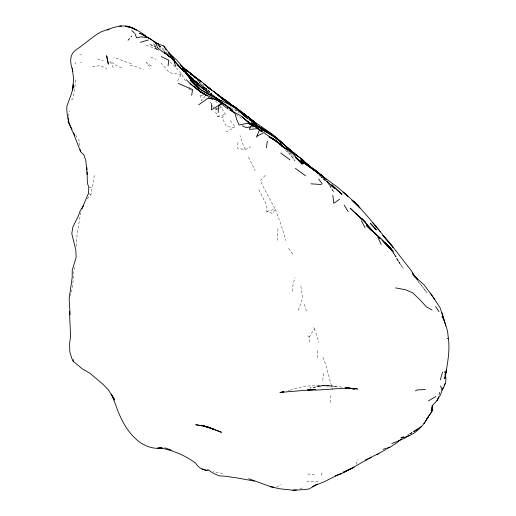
<?xml version="1.0" encoding="UTF-8"?>
<svg xmlns="http://www.w3.org/2000/svg" width="516" height="516" viewBox="0 0 516 516"><rect width="100%" height="100%" fill="white"/><g stroke="black" fill="none" stroke-linecap="round" stroke-linejoin="round"><path stroke-width="0.39" stroke-dasharray="2.58 1.94" d="M265.301 175.343L260.206 180.845L275.138 209.057L272.932 213.547L266.682 211.534L266.837 205.6L257.974 187.824M277.369 240.353L277.995 228.007M309.484 342.063L309.69 336.484L314.276 328.744L313.722 327.531M76.278 246.326L77.194 232.948L80.948 211.844M330.466 402.538L330.801 395.295M292.559 291.327L292.972 284.78L294.984 277.479M237.96 142.416L237.528 148.182L245.061 149.666M317.14 357.84L317.798 350.764M322.797 380.402L323.526 373.152M87.146 198.873L91.055 194.409L94.46 174.414M74.536 267.075C72.621 276.512 73.923 286.354 70.253 295.507M68.306 116.345L69.267 110.992M75.916 80.141L73.117 97.666L72.737 98.995L70.008 100.517M439.155 394.424L440.006 391.354L438.452 395.882M298.274 310.548L302.653 297.687L300.551 284.226M321.262 475.294L322.468 471.463M356.15 464.31L357.775 459.498M127.871 40.519L131.806 35.952L127.962 40.332M188.804 89.397L190.514 86.024M177.588 81.064L181.426 74.014L185.889 81.489M205.207 96.105L201.395 100.736L200.247 93.757M410.252 433.982L412.6 431.802L410.239 434.162M217.475 108.334L215.662 109.773L215.495 111.585L217.32 116.371L222.074 117.403L225.428 114.41L220.493 105.935M410.201 434.053L412 432.653L406.421 435.336M276.763 487.136L281.188 484.447M217.184 107.779L214.54 109.263L215.662 109.773L218.552 108.541M225.853 132.096L234.264 127.665L226.298 126.414L222.074 117.403M245.242 149.64L250.363 147.215L249.828 146.796M300.022 488.949L302.808 487.723M219.274 108.231L221.435 107.302M200.718 95.97L202.852 95.247M290.185 390.257C306.975 384.426 325.067 384.014 342.43 387.303M266.682 211.534L275.138 209.057L280.362 222.544L285.909 240.585M80.696 62.397L81.818 62.107M181.426 74.014L180.007 74.368L171.693 73.188L168.919 72.053L161.095 62.92M287.993 390.851L289.528 390.47M217.32 116.371L225.428 114.41M92.364 66.68L100.381 65.629L106.902 68.564M318.224 481.641L306.523 481.493M222.809 473.34L213.166 471.798M307.646 473.914L314.902 475.036M130.219 65.351L136.843 66.977L143.493 69.537M79.774 54.638L81.386 55.051M307.51 335.929L309.69 336.484M88.862 187.127L91.861 187.908M189.527 89.591L191.688 90.165M157.058 49.033L144.551 44.582M154.574 48.356L156.638 48.917M97.511 58.914L103.258 60.488M131.303 63.571L124.878 61.61L113.843 57.192M88.359 193.577L91.055 194.409M150.775 57.083L155.98 59.334M158.999 50.265L155.548 48.62L158.335 49.994M163.914 52.735L165.307 53.425L163.888 52.684M121.647 68.035L115.513 64.939L110.005 61.327L114.165 69.357M229.865 106.29L230.484 106.625M230.439 107.451L239.243 112.604M156.122 47.414L149.401 43.95L156.174 47.511M241.649 118.293L236.489 114.907M235.296 109.495L237.547 111.017M170.996 57.399L164.488 52.787L171.705 57.644M170.815 57.373L167.752 55.218L170.77 57.224M151.607 66.035L146.383 62.513L150.943 68.854M164.262 49.433L158.38 45.105M163.862 52.355L170.602 57.308M171.048 57.476L164.901 53.264L170.164 56.87L167.752 55.218M170.325 57.341L167.081 55.115L170.035 57.321M164.03 52.697L169.351 56.354M156.025 46.795L154.239 45.55L156.155 46.898M163.74 52.251L169.822 56.541M318.256 174.711L323.351 178.433L325.538 180.755M166.146 54.025L169.467 56.457L163.669 51.703M165.862 53.716L170.725 57.399M155.522 45.247L153.716 43.86L155.619 45.343M158.864 46.672L169.138 55.173M164.223 51.174L169.022 55.083M158.38 45.156L161.308 47.562L157.786 44.66M292.611 155.239L295.004 157.238M248.602 119.448L249.738 120.396M164.062 52.335L170.254 57.644M204.001 86.288L197.925 80.819M169.899 61.759L176.02 67.622L180.981 73.407M207.684 89.932L212.018 93.77L207.438 89.649M320.339 175.911L324.5 179.652M289.915 152.826L292.011 154.742M211.302 90.184L212.411 91.203M200.756 83.515L201.814 84.508M325.551 180.903L321.229 176.84L325.899 181.322M196.815 79.761L198.505 81.367M199.066 81.902L200.195 82.979M207.916 90.203L210.657 92.822L207.877 90.074M287.315 150.949L288.392 152.02M215.482 100.878L219.939 105.374M327.937 183.638L328.956 184.793M285.567 150.259L291.669 156.374L295.029 160.773L288.683 152.368M230.297 120.583L235.154 126.871M415.812 278.35L427.1 292.856L416.96 279.62M391.921 251.24L396.133 256.987L399.629 263.431L393.186 252.382L396.133 256.987L393.153 252.763M288.644 248.364L293.146 254.717M329.847 185.954L333.987 192.384L329.324 185.16M75.639 135.231L79.406 141.094L79.548 146.57M209.909 101.736L210.747 103.103M212.437 105.844L213.695 107.896M75.149 62.546L75.975 64.01M248.519 157.116L255.201 170.835M245.171 149.472L242.056 142.229L240.05 135.637M314.276 328.744L316.785 335.323L318.824 342.585M322.926 357.24L326.131 366.018L332.427 389.49M304.363 304.208L306.543 311.445M444.831 372.952L444.54 371.462L444.792 372.829M315.586 387.013L309.903 388.032L323.003 385.736L330.601 385.6L317.295 386.116L323.003 385.736L336.309 386.51L323.003 385.736L315.586 387.013M403.17 268.197L396.727 258.819L403.17 268.197"/><path stroke-width="0.77" d="M256.858 137.282L256.884 136.205L259.18 130.78M432.156 405.75L432.743 410.349L431.621 410.949L431.737 407.201M211.644 103.432L211.334 109.85L221.358 103.819L228.066 109.018M157.561 447.92L162.714 448.114C137.372 451.261 122.344 425.274 115.623 404.634L111.295 394.024L114.81 399.99L108.225 389.683L102.955 384.265L90.113 373.365L82.315 368.901L73.162 361.245L73.285 359.633M218.152 112.63L218.674 106.315L221.358 103.819L219.693 102.594M168.106 65.861L168.777 60.224L161.308 56.592M431.621 410.949L432.885 405.028L437.665 399.81L438.516 396.733M266.366 147.795L267.314 141.3M191.681 95.363L192.571 89.578L178.22 83.405M441.58 390.251C445.192 386.084 447.127 379.802 445.121 374.435M440.271 380.021L442.599 372.049M81.838 208.928L88.359 193.577L88.862 187.127L87.41 183.464L86.998 171.944M443.315 387.277L440.322 395.14L436.904 400.41L437.665 399.81M258.213 128.665L255.304 126.594L250.434 126.846L249.344 129.387L258.213 128.665L262.683 131.761M423.958 423.739L428.712 415.896C423.088 426.809 413.574 436.497 400.842 438.02L403.628 436.678M444.128 385.13L445.243 383.388M426.422 419.695L432.743 410.349L432.105 405.802M429.164 415.277L431.428 412.187M83.482 205.955L80.38 210.341L78.297 216.075L72.84 227.13L71.795 233.651L75.813 249.938L76.149 257.316L72.253 270.068L72.182 277.466L69.144 298.777L70.144 314.728M387.6 448.572L389.296 446.914M407.898 436.168L409.065 435.162M407.808 435.917L405.415 437.787L398.616 440.928L401.255 439.187M198.679 104.845L208.445 97.93C217.784 98.904 225.75 104.4 232.31 110.772C223.002 100.788 209.238 97.924 198.402 90.39M339.573 199.26L333.839 203.304L332.807 195.441M421.372 426.435L413.664 431.589L417.25 429.68M312.496 486.775L317.301 484.085L309.161 488.936L304.201 489.632L292.869 490.2L279.478 488.768L270.823 486.762L248.783 478.745M428.519 400.835L435.891 396.501M386.278 449.326L376.757 454.577M415.464 390.87L417.115 389.941L425.371 389.515M379.054 453.538C363.825 459.756 351.054 470.708 335.374 475.887L341.547 473.495M337.296 475.139L324.719 481.531L313.889 485.937M256.884 136.205L263.902 132.573C271.558 138.456 279.956 143.261 287.186 149.75L280.878 145.525L293.217 153.916L302.195 164.327L296.803 158.734L303.447 163.507L296.803 158.734M366.328 459.782L365.786 460.053L371.249 457.331M72.924 71.163C70.415 64.087 68.647 55.386 75.62 50.097C84.566 44.408 92.08 36.649 101.465 31.682C112.927 27.87 124.949 21.788 136.347 30.083L127.691 26.335L125.349 26.232M391.812 443.554L399.074 440.761L396.359 443.128L389.832 447.327L383.085 449.236M140.52 42.293L148.382 39.984M107.218 30.038L109.063 29.515L108.412 29.696M283.387 391.979L280.317 392.728L283.948 391.876M250.434 126.846L246.435 127.71L242.185 125.814M283.026 391.896L279.93 392.424L315.295 389.451L307.51 389.993C324.261 390.864 340.895 386.813 357.556 388.954L345.165 387.742L354.666 389.096L345.61 387.761M292.869 490.2L296.487 489.961M119.667 25.987L121.673 26.071M442.831 389.032L441.554 388.98L440.541 385.916M310.942 183.819L321.358 184.535M161.347 448.023L158.993 447.791C172.08 449.92 184.889 455.157 195.57 463.097C198.396 467.522 202.627 470.411 207.948 470.444M345.165 387.742L352.002 388.483L346.423 387.793M127.446 26.993L130.554 27.393L127.691 26.335C133.883 28.245 139.739 31.231 144.686 35.436M199.337 425.229L195.757 424.733L208.27 427.158L221.435 432.305L208.761 427.345L202.311 425.481L208.27 427.158L203.717 426.01M200.769 425.429L202.201 425.629M270.823 486.762L273.861 487.194M254.388 481.086L236.967 477.919L225.124 476.223L219.365 475.887L213.514 473.378L207.587 469.463M395.662 287.902L405.724 289.779L412.845 292.933L420.063 299.873L426.3 306.768L431.911 309.974M203.614 425.977L206.439 426.674M447.114 338.432L448.449 338.773C450.068 352.125 447.178 365.605 444.734 378.712L446.45 369.798L445.437 376.241L445.05 374.197M134.947 33.592L136.566 37.816L141.126 36.868L148.202 37.771L150.685 39.087L155.935 43.254L163.83 46.001L174.763 60.385L173.821 59.424M155.935 43.254L158.657 44.105L152.317 40.3M201.969 468.87L206.181 470.199M208.445 97.93L212.837 99.343M218.687 101.233L220.88 101.942L226.298 105.896M202.936 425.861L214.695 429.66L209.238 427.474M164.92 447.83L171.183 450.062M140.41 33.617L139.578 33.256L145.499 36.378M262.883 128.923L255.73 125.581C270.932 130.987 282.246 142.758 293.817 153.433M202.169 93.19L207.322 95.86C200.034 90.997 192.21 86.391 186.418 79.716M221.222 100.968L215.785 98.292C228.356 103.303 240.069 110.418 250.473 119.061L248.422 117.596L271.88 133.979M216.017 98.234L201.788 90.326M207.535 93.789L213.211 96.673M258.677 129.194L261.502 131.367L255.304 126.594L248.164 123.111L239.095 125.027L236.657 119.415L235.019 113.397M203.362 93.847L206.658 95.55M258.032 126.639L263.308 129.387L251.247 122.873L260.793 128.394M203.356 87.165L206.91 89.3L189.346 76.878M219.939 96.866L217.675 94.976L224.808 100.891L238.637 109.966L234.025 106.361L228.762 103.471L235.186 107.18L244.539 114.197L239.946 111.192L248.964 117.435L256.523 123.724M297.48 156.277C303.518 159.038 307.168 164.907 312.335 168.809M268.92 136.714L275.002 140.075L282.02 145.564L275.002 140.075L270.623 137.166L281.091 144.725L275.002 140.075L269.707 137.133L271.597 138.443M146.247 36.488L142.268 34.282L148.408 37.997M253.601 126.207L248.164 123.111L252.698 125.698L242.268 117.035L252.698 125.698M257.213 126.323L260.554 128.252M221.209 100.807C210.264 94.834 198.112 90.158 190.12 80.07L198.163 87.991L195.977 86.114L201.143 89.861M263.012 129.316L258.271 126.465L260.922 128.149M230.407 104.367L238.715 109.966M248.312 122.331L253.975 125.801L247.196 121.363L253.233 125.317M265.024 130.529L266.333 131.335M146.421 36.572L151.988 40.022M248.248 117.093L254.124 121.931L252.885 121.002M227.601 107.16L232.858 110.469L227.562 106.793M248.248 117.138L249.602 118.009L243.726 114.055M210.489 94.415L218.823 99.788M222.415 98.608L223.673 99.42M231.877 105.348L224.937 100.233L233.29 106.38M272.551 135.16L275.75 137.25L283.606 144.486M237.205 109.424L242.823 113.075M234.903 113.223L229.73 109.792L241.036 115.939L247.719 121.718M309.858 167.197L321.681 175.543L326.796 179.916L320.565 174.705M226.827 101.452L224.041 99.549L232.032 105.406M191.462 79.516L218.907 99.82M306.981 164.436L314.521 169.629L321.816 175.517M307.988 165.12L311.896 167.823M309.258 166.694L300.802 159.605L306.768 164.694L337.722 187.308L347.868 196.228L343.024 192.049C362.587 207.838 377.151 228.62 393.308 247.628L382.878 235.38L390.167 243.404L411.439 270.913L415.251 277.073M189.03 72.427L185.521 69.608L190.617 73.169L200.982 81.786M272.854 139.314L274.112 140.191M276.628 141.932L281.665 145.422L285.109 148.608M220.338 96.995L221.661 97.911M196.551 84.108L204.059 89.358L201.55 87.391L207.993 92.609M213.946 96.402L218.965 99.911M313.244 169.383L318.366 172.983L304.595 162.643L312.606 168.932L306.768 164.694L309.239 166.7M231.129 104.845L222.164 97.846L228.401 102.342L231.839 105.49M228.401 102.342L206.348 85.875L211.541 89.997L202.001 82.096L190.565 73.923L201.021 81.476L192.99 75.6L195.403 77.542L187.514 70.615L181.161 65.835M295.404 168.422L305.472 175.73M203.472 83.611L211.147 90.055M190.378 77.839L184.889 71.472L190.378 77.839L198.305 83.74M258.839 126.884L249.331 119.254L260.644 128.213M253.64 122.692L260.973 128.116M309.226 166.733L304.163 162.992L321.681 175.543L315.276 170.764M280.762 153.013L290.011 159.895M314.644 170.403L302.892 160.96L318.127 173.086M304.498 162.411L318.017 173.002M249.796 118.68L251.653 120.073M313.515 169.745L314.702 170.68L306.491 163.643L312.606 168.932M203.994 84.108L211.16 89.913M234.025 106.361L240.095 111.056L239.269 110.398M295.636 157.548L302.879 163.159L295.713 157.722M197.918 79.432L191.339 74.285M142.042 33.372L146.344 36.733M255.304 126.594L261.431 131.374M198.299 83.727L194.055 80.412L196.86 82.676M182.348 67.544L187.805 71.885L182.49 67.467M201.066 81.818L195.796 77.664L197.383 78.987M254.124 121.931L250.434 119.015L251.576 120.034M190.036 83.65L194.887 87.488M196.106 88.449L197.925 89.894M312.444 168.938L304.756 162.353L314.625 170.377M287.186 149.75L276.002 140.842M189.366 76.033L193.668 79.49L186.147 73.014M298.106 156.477L291.263 150.872L298.035 156.4M185.831 69.853L187.624 71.298M189.417 72.743L191.804 74.665M316.282 171.744L318.062 173.189M196.035 88.275L201.44 92.68L194.448 86.707M163.153 52.258L157.612 47.724L155.948 43.267M321.791 175.601L314.521 169.629L321.868 175.653M271.339 133.534L285.883 146.305M222.996 99.388L233.458 106.219L222.577 98.679L213.295 91.209L229.485 103.929M191.436 78.722L195.906 82.405L187.843 75.084L181.755 65.777L176.62 59.933L168.429 52.522L173.473 57.779M280.188 141.803L281.317 142.751M190.836 76.961L184.838 71.511M356.04 213.676L365.786 222.486L350.145 208.187L361.497 219.177M233.774 106.812L234.986 107.844M229.123 103.071L227.279 101.491L231.807 105.503M180.187 64.9L182.49 66.925M290.308 150.362L287.515 147.899L292.817 152.672C283.342 143.493 273.112 134.928 261.109 129.258L272.093 135.366L283.813 144.461L289.631 149.646M191.43 79.593L193.184 81.147L185.321 72.692L189.456 77.781L193.635 81.883L191.094 79.47M279.736 140.855L294.565 153.62L289.063 149.35L300.06 157.793L309.961 166.932M331.453 185.476L326.583 181.129L334.458 188.392L331.453 185.476L332.085 186.089M184.218 69.163L185.386 70.208L182.47 67.544L184.025 69.138M191.958 80.096L193.661 81.625M293.63 153.258L289.502 149.53L295.816 155.251M191.804 74.794L190.623 73.724L191.72 74.743M193.487 76.316L195.203 77.884M189.456 77.781L193.577 81.528M131.806 30.56L134.386 32.947M374.61 233.284L377.293 235.831M378.899 237.36L380.511 238.889L370.533 228.536L362.09 218.894L374.1 232.69M384.007 242.12L393.14 251.363L385.723 242.984L393.14 251.363M186.005 73.188L186.908 74.065M308.994 166.171L309.948 167.12M357.601 205.42L353.279 201.04L354.943 202.769M371.539 230.858L366.237 225.369L381.434 239.037L392.115 250.647L382.014 240.056L391.115 248.989L390.006 247.828M180.594 67.906L184.393 72.117L177.975 65.197M177.517 64.713L182.432 69.795L171.344 57.915L175.375 62.455M356.053 203.917L359.929 207.942L358.536 206.432M172.666 59.34L178.549 65.597L171.344 57.915M168.429 52.522L172.125 56.56M187.269 74.646L188.83 76.394L184.844 71.414L188.83 76.394M269.333 136.759L270.281 137.83M193.661 81.818L186.747 73.801L190.585 78.98L189.224 77.078M372.513 222.396L380.511 231.8M434.788 299.467L424.481 285.309L413.439 275.099L417.508 279.369L412.129 273.112L414.87 277.053M318.714 179.02L322.236 183.851M188.321 75.807L182.935 68.183L189.882 78.051M430.402 293.088L440.18 307.917L447.456 330.679L448.449 338.773M439.006 311.754L435.601 306.433M344.224 205.2L348.171 211.657M163.83 46.001L166.12 50.052M72.034 129.245L68.247 122.447L68.183 117.874M361.368 220.725L365.018 227.614M441.96 316.263L444.36 320.92M377.757 237.173L381.227 244.436M73.162 361.245L71.685 358.149L69.821 351.783L69.621 343.675L70.602 336.135L69.441 311.245M74.452 135.398C69.744 126.407 66.383 116.506 66.867 106.238C69.312 98.988 72.827 91.977 73.395 84.237L72.582 90.042L73.601 78.916L72.24 68.035M174.163 61.817L175.84 66.596M441.954 312.883L445.837 325.873M73.743 132.747L74.736 136.65L80.554 151.614L83.908 154.935L85.83 160.902L87.307 174.66M80.109 149.401L80.528 151.53M86.894 167.655L86.946 169.803M353.905 467.186L343.172 472.34L353.905 467.186M238.373 110.592L237.908 110.237L247.874 118.777L238.373 110.592M199.021 80.393L196.609 78.49L199.021 80.393M353.847 201.782L351.938 200.227L358.433 206.116L353.847 201.782M341.882 194.345L331.853 184.876L341.882 194.345M196.254 85.043L191.52 80.322L199.866 88.668L196.254 85.043M374.803 228.13L370.372 223.325L376.345 229.923L374.803 228.13M106.876 56.592L106.535 55.741L108.379 64.177L106.876 56.592"/></g></svg>
